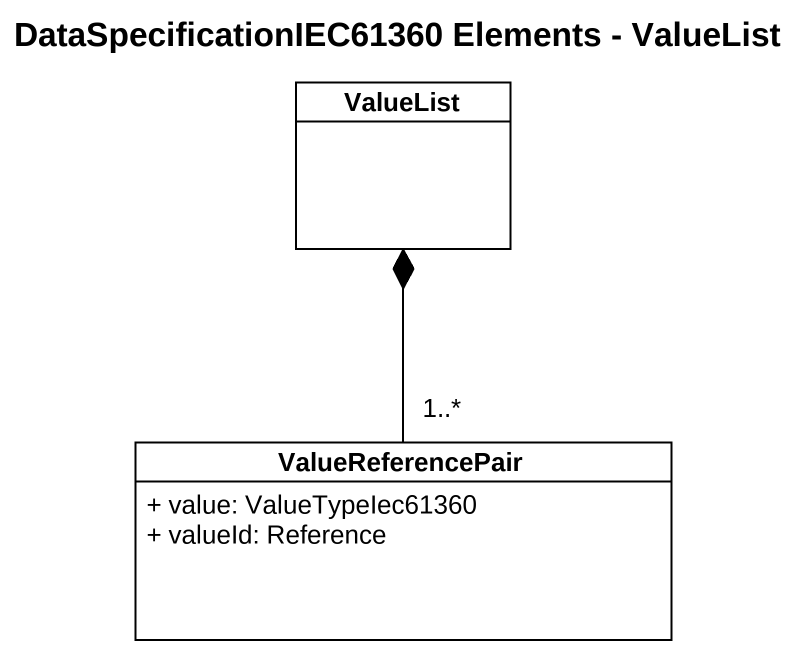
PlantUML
@startuml
title DataSpecificationIEC61360 Elements - ValueList
hide circle
hide empty members
skinparam classAttributeIconSize 0
class ValueList
class ValueReferencePair {
  + value: ValueTypeIec61360
  + valueId: Reference
}
ValueReferencePair "1..*" -up-* ValueList
@enduml
